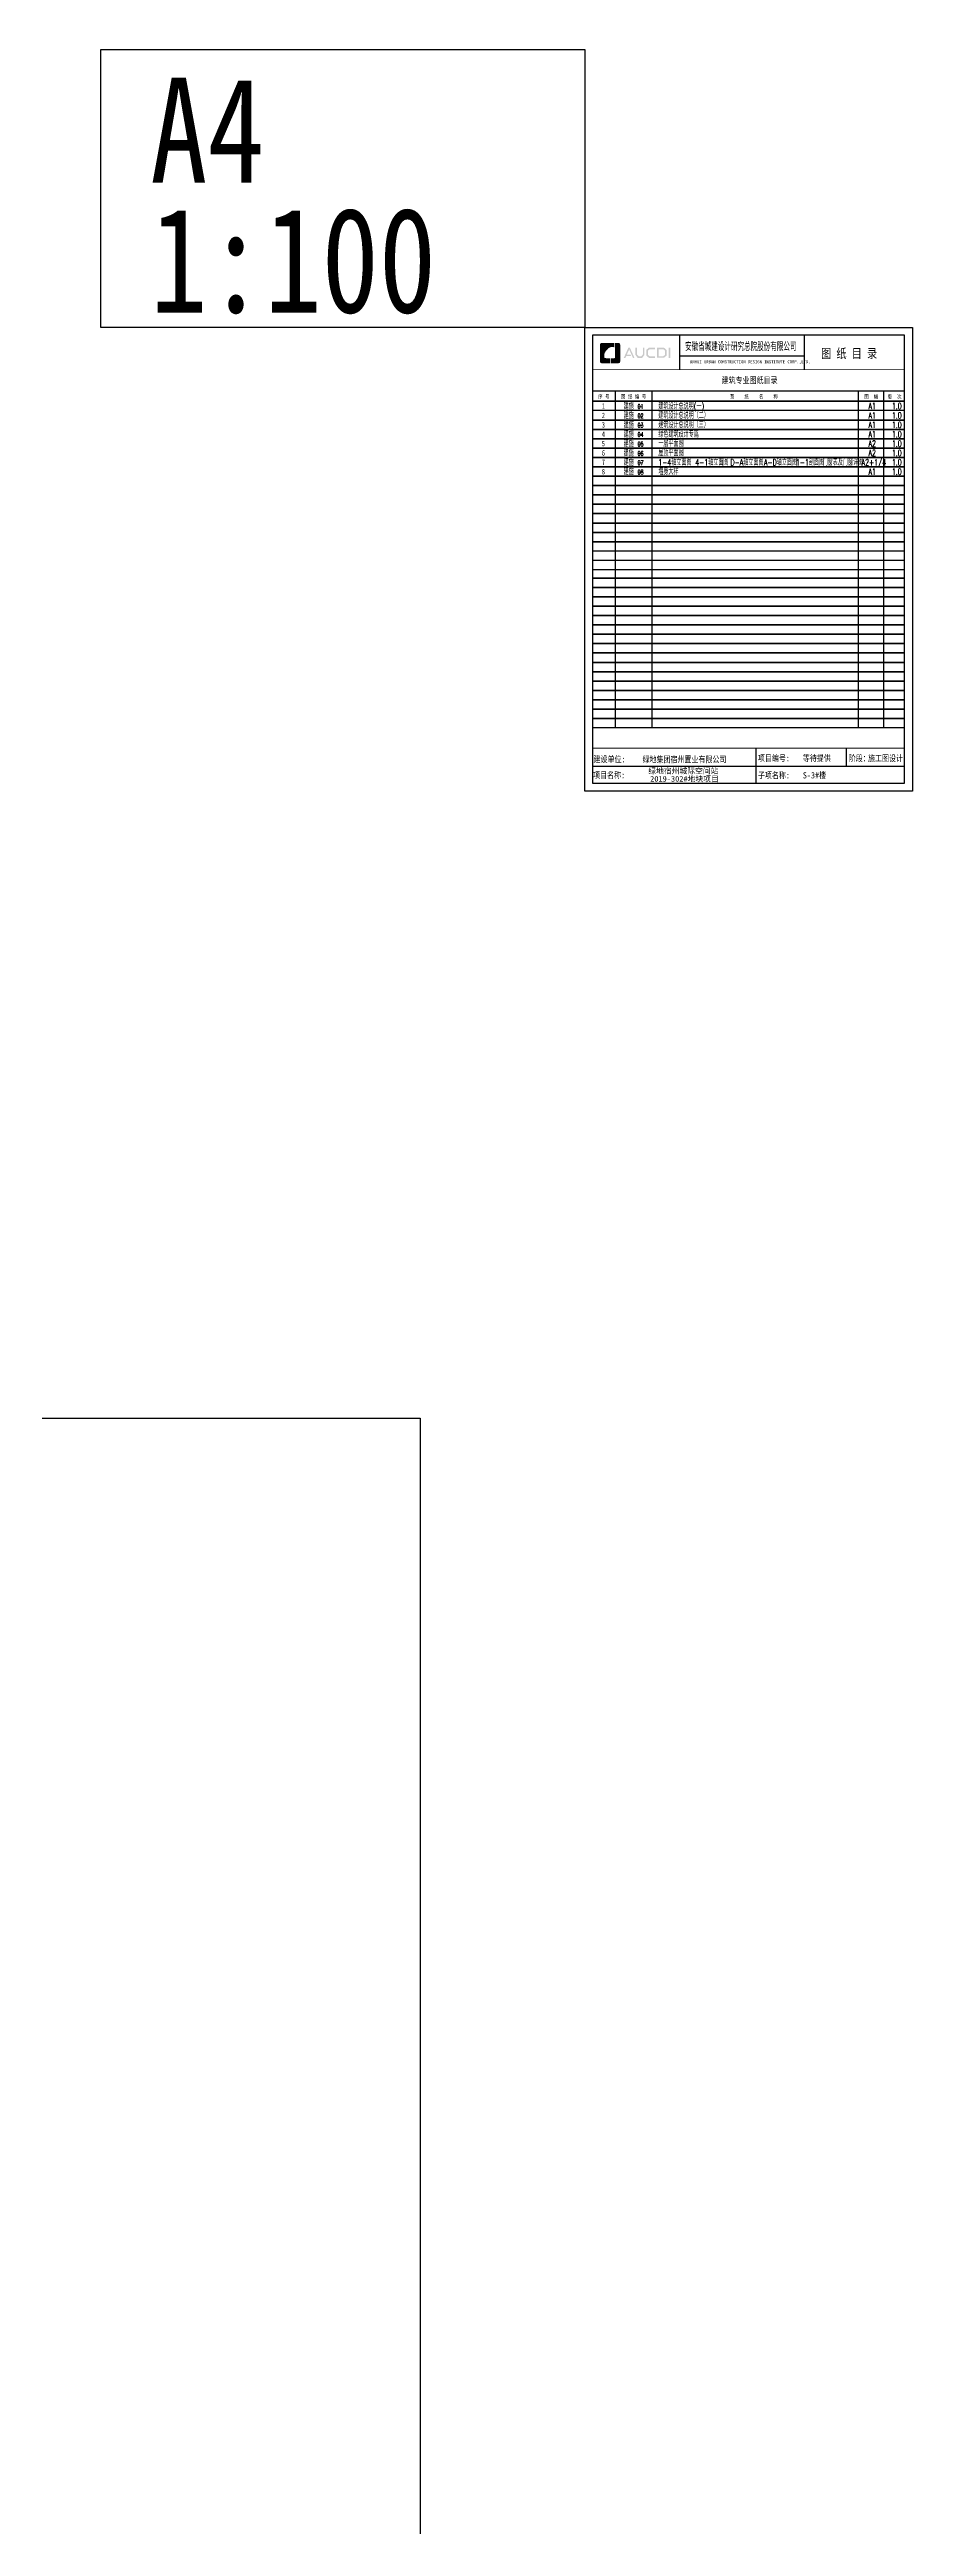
# Model space of a CAD drawing. Extents: x 1188826 to 1909461, y 608442 to 1651179.
# Drawn here: x 1557664 to 1612952, y 1416887 to 1575569 of the extents above; entities that cross this region are included whole.
import ezdxf

# ---------------------------------------------------------------- set-up
doc = ezdxf.new("R2010")
doc.units = 0
doc.header["$LTSCALE"] = 1000
doc.header["$MEASUREMENT"] = 0
for name, color, linetype in [('C-Sheet-图框', 101, 'Continuous'), ('PUB_TEXT', 4, 'Continuous'), ('text', 7, 'Continuous'), ('图框', 140, 'Continuous'), ('图签文字', 147, 'Continuous')]:
    doc.layers.add(name, color=color, linetype=linetype)
doc.layers.add('DIM_MODI', color=1, linetype='Continuous', plot=False)
doc.layers.add('图签', color=147, linetype='Continuous', lineweight=18)
doc.styles.add('_HZTXT', font='txt.shx', dxfattribs={"width": 0.8, "bigfont": 'hztxt.shx'})
doc.styles.add('DIM_FONT', font='SIMPLEX.shx', dxfattribs={"width": 0.56})
doc.styles.add('STYLE111', font='simhei.ttf', dxfattribs={"width": 0.7})
doc.styles.add('宋体', font='', dxfattribs={"height": 50})
doc.styles.add('建筑图签-1', font='simhei.ttf', dxfattribs={"width": 0.7})
doc.styles.add('黑体', font='simhei.ttf')
doc.styles.get('宋体').set_extended_font_data('SimSun')

# ---------------------------------------------------------------- blocks, each defined once
blk = doc.blocks.new('院标1')
h = blk.add_hatch(color=150)
h.dxf.hatch_style = 1
h.set_gradient(color1=(33, 113, 253), color2=(33, 113, 253), tint=1, name='INVCURVED')
edge = h.paths.add_edge_path()
edge.add_spline(control_points=[(116373, 648379), (116379, 648379), (116382, 648379), (116391, 648379), (116391, 648379), (116391, 648379), (116616, 648379), (116616, 648379), (116616, 648379), (116616, 648379), (116616, 648054), (116616, 648054), (116616, 648054), (116616, 648054), (116108, 648054), (116108, 648054), (116108, 648054), (116028, 648054), (115963, 648111), (115963, 648199), (115963, 648199), (115963, 648199), (115963, 649215), (115963, 649215), (115963, 649215), (115963, 649295), (116018, 649360), (116108, 649360), (116108, 649360), (116108, 649360), (116897, 649360), (116897, 649360), (116897, 649360), (116897, 649360), (116897, 649080), (116897, 649080), (116897, 649080), (116897, 649080), (116566, 649140), (116356, 648859), (116356, 648859), (116245, 648719), (116240, 648545), (116247, 648466), (116247, 648466), (116254, 648386), (116247, 648466), (116247, 648466), (116247, 648466), (116247, 648466), (116258, 648374), (116373, 648379)], knot_values=[0, 0, 0, 0, 0.0714286, 0.0714286, 0.0714286, 0.1071429, 0.1428571, 0.1428571, 0.1428571, 0.1785714, 0.2142857, 0.2142857, 0.2142857, 0.25, 0.2857143, 0.2857143, 0.2857143, 0.3214286, 0.3571429, 0.3571429, 0.3571429, 0.3928571, 0.4285714, 0.4285714, 0.4285714, 0.4642857, 0.5, 0.5, 0.5, 0.5357143, 0.5714286, 0.5714286, 0.5714286, 0.6071429, 0.6428571, 0.6428571, 0.6428571, 0.6785714, 0.7142857, 0.7142857, 0.7142857, 0.75, 0.7857143, 0.7857143, 0.7857143, 0.8214286, 0.8571429, 0.8571429, 0.8571429, 0.9285714, 1, 1, 1, 1], degree=3, periodic=0)
h = blk.add_hatch(color=150)
h.dxf.hatch_style = 1
h.set_gradient(color1=(33, 113, 253), color2=(33, 113, 253), tint=1, name='INVCURVED')
edge = h.paths.add_edge_path()
edge.add_spline(control_points=[(117268, 649215), (117268, 649215), (117268, 648199), (117268, 648199), (117268, 648199), (117268, 648114), (117212, 648054), (117123, 648054), (117123, 648054), (117123, 648054), (116663, 648054), (116663, 648054), (116663, 648054), (116663, 648054), (116663, 648379), (116663, 648379), (116663, 648379), (116663, 648379), (116865, 648379), (116865, 648379), (116865, 648379), (116907, 648379), (116941, 648413), (116941, 648455), (116941, 648455), (116941, 648455), (116941, 649360), (116941, 649360), (116941, 649360), (116941, 649360), (117123, 649360), (117123, 649360), (117123, 649360), (117204, 649360), (117268, 649306), (117268, 649215)], knot_values=[0, 0, 0, 0, 0.1, 0.1, 0.1, 0.15, 0.2, 0.2, 0.2, 0.25, 0.3, 0.3, 0.3, 0.35, 0.4, 0.4, 0.4, 0.45, 0.5, 0.5, 0.5, 0.55, 0.6, 0.6, 0.6, 0.65, 0.7, 0.7, 0.7, 0.75, 0.8, 0.8, 0.8, 0.9, 1, 1, 1, 1], degree=3, periodic=0)

msp = doc.modelspace()

# ---------------------------------------------------------------- hatches: boundary and pattern name
h = msp.add_hatch(color=150)
h.dxf.hatch_style = 1
h.set_gradient(color1=(33, 113, 253), color2=(33, 113, 253), tint=1, name='INVCURVED')
edge = h.paths.add_edge_path()
edge.add_spline(control_points=[(1594232, 1556631), (1594232, 1556631), (1594232, 1555615), (1594232, 1555615), (1594232, 1555615), (1594232, 1555530), (1594176, 1555470), (1594087, 1555470), (1594087, 1555470), (1594087, 1555470), (1593627, 1555470), (1593627, 1555470), (1593627, 1555470), (1593627, 1555470), (1593627, 1555795), (1593627, 1555795), (1593627, 1555795), (1593627, 1555795), (1593829, 1555795), (1593829, 1555795), (1593829, 1555795), (1593871, 1555795), (1593905, 1555829), (1593905, 1555870), (1593905, 1555870), (1593905, 1555870), (1593905, 1556776), (1593905, 1556776), (1593905, 1556776), (1593905, 1556776), (1594087, 1556776), (1594087, 1556776), (1594087, 1556776), (1594168, 1556776), (1594232, 1556722), (1594232, 1556631)], knot_values=[0, 0, 0, 0, 0.1, 0.1, 0.1, 0.15, 0.2, 0.2, 0.2, 0.25, 0.3, 0.3, 0.3, 0.35, 0.4, 0.4, 0.4, 0.45, 0.5, 0.5, 0.5, 0.55, 0.6, 0.6, 0.6, 0.65, 0.7, 0.7, 0.7, 0.75, 0.8, 0.8, 0.8, 0.9, 1, 1, 1, 1], degree=3, periodic=0)
at = {"layer": '图签文字'}
h = msp.add_hatch(color=4, dxfattribs=at)
h.paths.add_polyline_path([(1597323, 1556466), (1597430, 1556466), (1597430, 1555811), (1597323, 1555811)])
h.paths.add_polyline_path([(1596683, 1556367), (1596683, 1555919), (1596990, 1555919), (1597096, 1556010), (1597096, 1556281), (1596993, 1556367)], flags=16)
h.paths.add_polyline_path([(1596583, 1556467), (1596583, 1555819), (1597027, 1555819), (1597196, 1555964), (1597196, 1556328), (1597030, 1556467)])
h.paths.add_polyline_path([(1596462, 1556470), (1596462, 1556372), (1596116, 1556372), (1596003, 1556278), (1596003, 1556006), (1596116, 1555919), (1596464, 1555919), (1596464, 1555815), (1596069, 1555815), (1595897, 1555963), (1595897, 1556328), (1596066, 1556470)])
h.paths.add_polyline_path([(1595201, 1556469), (1595304, 1556469), (1595304, 1556034), (1595401, 1555923), (1595580, 1555923), (1595677, 1556034), (1595677, 1556469), (1595773, 1556469), (1595773, 1556003), (1595634, 1555818), (1595347, 1555818), (1595201, 1556005)])
h.paths.add_polyline_path([(1594749, 1556467), (1594849, 1556467), (1595139, 1555818), (1595041, 1555818), (1594802, 1556357), (1594653, 1556027), (1594884, 1556027), (1594935, 1555929), (1594611, 1555929), (1594561, 1555816), (1594457, 1555816)])

# ---------------------------------------------------------------- linework, layer by layer
at = {"layer": 'DIM_MODI'}
msp.add_lwpolyline([(1452421, 1487897), (1581418, 1487897), (1581418, 1258888), (1452421, 1258888)], close=True, dxfattribs=at)
at = {"layer": 'text', "color": 2}
msp.add_lwpolyline([(1591952, 1557760), (1560952, 1557760), (1560952, 1575569), (1591952, 1575569)], close=True, dxfattribs=at)
at = {"layer": '图框'}
for p, q in [((1592452, 1557260), (1592452, 1528560)), ((1612452, 1557260), (1592452, 1557260)), ((1598046, 1555060), (1598046, 1557260)), ((1606036, 1555060), (1606036, 1557260)), ((1612452, 1528560), (1612452, 1557260)), ((1606015, 1555923), (1598046, 1555923)), ((1592452, 1553710), (1592452, 1529710)), ((1592452, 1553710), (1592452, 1533910)), ((1592452, 1553710), (1612452, 1553710)), ((1593896, 1553710), (1593896, 1532110)), ((1596254, 1553710), (1596254, 1532110)), ((1609464, 1553710), (1609464, 1532110)), ((1611098, 1553710), (1611098, 1532110)), ((1612452, 1553035), (1592452, 1553035)), ((1612452, 1553035), (1592452, 1553035)), ((1592452, 1553035), (1612452, 1553035)), ((1592452, 1553035), (1612452, 1553035)), ((1612452, 1552435), (1592452, 1552435)), ((1612452, 1551835), (1592452, 1551835)), ((1592452, 1551835), (1612452, 1551835)), ((1592452, 1551835), (1612452, 1551835)), ((1612452, 1551835), (1592452, 1551835)), ((1612452, 1551235), (1592452, 1551235)), ((1612452, 1551235), (1592452, 1551235)), ((1592452, 1551235), (1612452, 1551235)), ((1612452, 1550635), (1592452, 1550635)), ((1612452, 1550635), (1592452, 1550635)), ((1592452, 1550635), (1612452, 1550635)), ((1592452, 1550635), (1612452, 1550635)), ((1612452, 1550035), (1592452, 1550035)), ((1612452, 1550035), (1592452, 1550035)), ((1612452, 1550035), (1592452, 1550035)), ((1612452, 1550035), (1592452, 1550035)), ((1592452, 1550035), (1612452, 1550035)), ((1592452, 1550035), (1612452, 1550035)), ((1612452, 1549435), (1592452, 1549435)), ((1592452, 1549435), (1612452, 1549435)), ((1592452, 1549435), (1612452, 1549435)), ((1612452, 1549435), (1592452, 1549435)), ((1612452, 1548835), (1592452, 1548835)), ((1612452, 1548835), (1592452, 1548835)), ((1592452, 1548835), (1612452, 1548835)), ((1592452, 1548835), (1612452, 1548835)), ((1612452, 1548235), (1592452, 1548235)), ((1612452, 1548235), (1592452, 1548235)), ((1592452, 1548235), (1612452, 1548235)), ((1592452, 1548235), (1612452, 1548235)), ((1612452, 1547635), (1592452, 1547635)), ((1612452, 1547635), (1592452, 1547635)), ((1612452, 1547635), (1592452, 1547635)), ((1612452, 1547635), (1592452, 1547635)), ((1592452, 1547635), (1612452, 1547635)), ((1592452, 1547635), (1612452, 1547635)), ((1612452, 1547035), (1592452, 1547035)), ((1592452, 1547035), (1612452, 1547035)), ((1592452, 1547035), (1612452, 1547035)), ((1612452, 1547035), (1592452, 1547035)), ((1612452, 1546435), (1592452, 1546435)), ((1612452, 1546435), (1592452, 1546435)), ((1592452, 1546435), (1612452, 1546435)), ((1592452, 1546435), (1612452, 1546435)), ((1612452, 1545835), (1592452, 1545835)), ((1612452, 1545835), (1592452, 1545835)), ((1592452, 1545835), (1612452, 1545835)), ((1592452, 1545835), (1612452, 1545835)), ((1612452, 1545235), (1592452, 1545235)), ((1612452, 1545235), (1592452, 1545235)), ((1612452, 1545235), (1592452, 1545235)), ((1612452, 1545235), (1592452, 1545235)), ((1592452, 1545235), (1612452, 1545235)), ((1592452, 1545235), (1612452, 1545235)), ((1612452, 1544635), (1592452, 1544635)), ((1592452, 1544635), (1612452, 1544635)), ((1592452, 1544635), (1612452, 1544635)), ((1612452, 1544635), (1592452, 1544635)), ((1612452, 1544035), (1592452, 1544035)), ((1612452, 1544035), (1592452, 1544035)), ((1592452, 1544035), (1612452, 1544035)), ((1592452, 1544035), (1612452, 1544035)), ((1612452, 1543435), (1592452, 1543435)), ((1612452, 1542835), (1592452, 1542835)), ((1612452, 1542235), (1592452, 1542235)), ((1612452, 1541710), (1592452, 1541710)), ((1592452, 1541710), (1612452, 1541710)), ((1592452, 1541710), (1612452, 1541710)), ((1612452, 1541710), (1592452, 1541710)), ((1612452, 1541110), (1592452, 1541110)), ((1612452, 1541110), (1592452, 1541110)), ((1592452, 1541110), (1612452, 1541110)), ((1592452, 1541110), (1612452, 1541110)), ((1612452, 1540510), (1592452, 1540510)), ((1612452, 1540510), (1592452, 1540510)), ((1592452, 1540510), (1612452, 1540510)), ((1592452, 1540510), (1612452, 1540510)), ((1612452, 1539910), (1592452, 1539910)), ((1612452, 1539910), (1592452, 1539910)), ((1612452, 1539910), (1592452, 1539910)), ((1612452, 1539910), (1592452, 1539910)), ((1592452, 1539910), (1612452, 1539910)), ((1592452, 1539910), (1612452, 1539910)), ((1612452, 1539310), (1592452, 1539310)), ((1592452, 1539310), (1612452, 1539310)), ((1592452, 1539310), (1612452, 1539310)), ((1612452, 1539310), (1592452, 1539310)), ((1612452, 1538710), (1592452, 1538710)), ((1612452, 1538710), (1592452, 1538710)), ((1592452, 1538710), (1612452, 1538710)), ((1592452, 1538710), (1612452, 1538710)), ((1612452, 1538110), (1592452, 1538110)), ((1612452, 1538110), (1592452, 1538110)), ((1592452, 1538110), (1612452, 1538110)), ((1592452, 1538110), (1612452, 1538110)), ((1612452, 1537510), (1592452, 1537510)), ((1612452, 1537510), (1592452, 1537510)), ((1612452, 1537510), (1592452, 1537510)), ((1612452, 1537510), (1592452, 1537510)), ((1592452, 1537510), (1612452, 1537510)), ((1592452, 1537510), (1612452, 1537510)), ((1612452, 1536910), (1592452, 1536910)), ((1592452, 1536910), (1612452, 1536910)), ((1592452, 1536910), (1612452, 1536910)), ((1612452, 1536910), (1592452, 1536910)), ((1612452, 1536310), (1592452, 1536310)), ((1612452, 1536310), (1592452, 1536310)), ((1592452, 1536310), (1612452, 1536310)), ((1592452, 1536310), (1612452, 1536310)), ((1612452, 1535710), (1592452, 1535710)), ((1612452, 1535710), (1592452, 1535710)), ((1592452, 1535710), (1612452, 1535710)), ((1592452, 1535710), (1612452, 1535710)), ((1612452, 1535110), (1592452, 1535110)), ((1612452, 1535110), (1592452, 1535110)), ((1612452, 1535110), (1592452, 1535110)), ((1612452, 1535110), (1592452, 1535110)), ((1592452, 1535110), (1612452, 1535110)), ((1592452, 1535110), (1612452, 1535110)), ((1612452, 1534510), (1592452, 1534510)), ((1592452, 1534510), (1612452, 1534510)), ((1592452, 1534510), (1612452, 1534510)), ((1612452, 1534510), (1592452, 1534510)), ((1612452, 1533910), (1592452, 1533910)), ((1612452, 1533910), (1592452, 1533910)), ((1592452, 1533910), (1612452, 1533910)), ((1592452, 1533910), (1612452, 1533910)), ((1612452, 1533310), (1592452, 1533310)), ((1612452, 1533310), (1592452, 1533310)), ((1612452, 1533310), (1592452, 1533310)), ((1612452, 1533310), (1592452, 1533310)), ((1592452, 1533310), (1612452, 1533310)), ((1592452, 1533310), (1612452, 1533310)), ((1612452, 1532710), (1592452, 1532710)), ((1592452, 1532710), (1612452, 1532710)), ((1612452, 1532710), (1592452, 1532710)), ((1592452, 1532710), (1612452, 1532710)), ((1612452, 1532110), (1592452, 1532110)), ((1602923, 1530760), (1602923, 1528560)), ((1608697, 1530760), (1608697, 1529661)), ((1592452, 1529659), (1612452, 1529661)), ((1592452, 1528560), (1612452, 1528560))]:
    msp.add_line(p, q, dxfattribs=at)
for points in [[(1612952, 1557760), (1612952, 1528060), (1591952, 1528060), (1591952, 1557760)], [(1612952, 1557760), (1612952, 1528060), (1591952, 1528060), (1591952, 1557760)], [(1592452, 1528560), (1612452, 1528560), (1612452, 1557260), (1592452, 1557260)]]:
    msp.add_lwpolyline(points, close=True, dxfattribs=at)
at = {"layer": '图框', "const_width": 56.2}
for points in [[(1592452, 1555060), (1612452, 1555060)], [(1592452, 1530811), (1612452, 1530811)]]:
    msp.add_lwpolyline(points, dxfattribs=at)

# ---------------------------------------------------------------- block references
msp.add_blockref('院标1', (1476962, 907412))

# ---------------------------------------------------------------- texts
at = {"layer": 'C-Sheet-图框', "color": 7, "linetype": 'Continuous', "style": 'STYLE111', "width": 0.7}
for s, p in [('2', (1593050, 1551954)), ('1', (1593050, 1552554)), ('3', (1593050, 1551354)), ('4', (1593050, 1550754)), ('5', (1593050, 1550154)), ('6', (1593050, 1549554)), ('7', (1593050, 1548954)), ('8', (1593050, 1548354))]:
    msp.add_text(s, height=350, dxfattribs=at).set_placement(p)
at = {"layer": 'PUB_TEXT', "linetype": 'Continuous', "style": '_HZTXT', "width": 0.6}
for p in [(1594449, 1552513), (1594449, 1551913), (1594449, 1551313), (1594449, 1550713), (1594449, 1550113), (1594449, 1549513), (1594449, 1548913), (1594449, 1548313)]:
    msp.add_text('建施 - ', height=400, dxfattribs=at).set_placement(p)
at = {"layer": 'PUB_TEXT', "color": 1, "linetype": 'Continuous', "width": 0.6}
for s, height, style, p in [('01', 300, 'DIM_FONT', (1595339, 1552547)), ('02', 300, 'DIM_FONT', (1595339, 1551947)), ('1.0', 400, '_HZTXT', (1611634, 1552525)), ('1.0', 400, '_HZTXT', (1611634, 1551925)), ('03', 300, 'DIM_FONT', (1595339, 1551347)), ('04', 300, 'DIM_FONT', (1595339, 1550747)), ('05', 300, 'DIM_FONT', (1595339, 1550147)), ('1.0', 400, '_HZTXT', (1611634, 1551325)), ('1.0', 400, '_HZTXT', (1611634, 1550725)), ('1.0', 400, '_HZTXT', (1611634, 1550125)), ('06', 300, 'DIM_FONT', (1595339, 1549547)), ('07', 300, 'DIM_FONT', (1595339, 1548947)), ('1.0', 400, '_HZTXT', (1611634, 1549525)), ('1.0', 400, '_HZTXT', (1611634, 1548925)), ('08', 300, 'DIM_FONT', (1595339, 1548347)), ('1.0', 400, '_HZTXT', (1611634, 1548325))]:
    msp.add_text(s, height=height, dxfattribs=dict(at, style=style)).set_placement(p)
at = {"layer": 'PUB_TEXT', "color": 7, "linetype": 'Continuous', "style": '_HZTXT', "width": 0.6}
for s, p in [('建筑设计总说明(一)', (1596669, 1552525)), ('建筑设计总说明（二）', (1596669, 1551925)), ('A1', (1610135, 1552525)), ('A1', (1610135, 1551925)), ('绿色建筑设计专篇', (1596669, 1550725)), ('建筑设计总说明（三）', (1596669, 1551325)), ('一层平面图', (1596669, 1550125)), ('A1', (1610135, 1551325)), ('A1', (1610135, 1550725)), ('A2', (1610135, 1550125)), ('屋顶平面图', (1596669, 1549525)), ('墙身大样', (1596669, 1548325)), ('1-4轴立面图', (1596669, 1548925)), ('4-1轴立面图', (1599035, 1548925)), ('D-A轴立面图', (1601294, 1548925)), ('A-D轴立面图', (1603437, 1548925)), ('1-1剖面图', (1605485, 1548925)), ('门窗表及门窗详图', (1607197, 1548925)), ('A2+1/4', (1609691, 1548925)), ('A2', (1610135, 1549525)), ('A1', (1610135, 1548325))]:
    msp.add_text(s, height=400, dxfattribs=at).set_placement(p)
at = {"layer": 'text', "color": 2, "style": '黑体', "width": 0.8}
for s, p in [('A4', (1564115, 1567043)), ('1:100', (1564115, 1558717))]:
    msp.add_text(s, height=6729.5, dxfattribs=at).set_placement(p)
at = {"layer": '图签', "color": 6, "style": '宋体'}
for s, height, p in [('绿地宿州城际空间站', 356.7, (1596025, 1529176)), ('2019-302#地块项目', 356.68, (1596145, 1528668))]:
    msp.add_text(s, height=height, dxfattribs=at).set_placement(p)
at = {"layer": '图签文字', "color": 7, "style": '建筑图签-1'}
for s, height, width, p in [('安徽省城建设计研究总院股份有限公司', 500, 0.6, (1598383, 1556315)), ('图 纸 目 录', 600, 0.8, (1607095, 1555801)), ('序 号', 250, 0.8, (1592815, 1553212)), ('图 纸 编 号', 250, 0.8, (1594282, 1553212)), ('图    纸    名    称', 250, 0.8, (1601249, 1553212)), ('图  幅', 250, 0.8, (1609868, 1553212)), ('版  次', 250, 0.8, (1611364, 1553212)), (' 建设单位: ', 400, 0.8, (1592256, 1529909)), ('项目编号:', 400, 0.8, (1603050, 1529974)), ('阶段：', 400, 0.8, (1608870, 1529962)), ('项目名称:', 400, 0.8, (1592489, 1528887)), ('子项名称:', 400, 0.8, (1603050, 1528875))]:
    msp.add_text(s, height=height, dxfattribs=dict(at, width=width)).set_placement(p)
at = {"layer": '图签文字', "linetype": 'Continuous', "style": '建筑图签-1', "width": 0.91}
msp.add_text('ANHUI URBAN CONSTRUCTION DESIGN INSTITUTE CORP.,LTD.', height=200, dxfattribs=at).set_placement((1598699, 1555468))
at = {"layer": '图签文字', "style": '建筑图签-1', "width": 0.8}
msp.add_text('建筑专业图纸目录', height=400, dxfattribs=at).set_placement((1600724, 1554186))
at = {"layer": '图签文字', "color": 6, "style": '建筑图签-1', "width": 0.8}
for s, p in [('绿地集团宿州置业有限公司', (1595658, 1529894)), ('等待提供', (1605927, 1529974)), ('施工图设计', (1610102, 1529962))]:
    msp.add_text(s, height=400, dxfattribs=at).set_placement(p)
at = {"layer": '图签文字', "color": 2, "style": '建筑图签-1', "width": 0.8}
msp.add_text('S-3#楼', height=400, dxfattribs=at).set_placement((1605927, 1528874))

doc.saveas('drawing.dxf')
